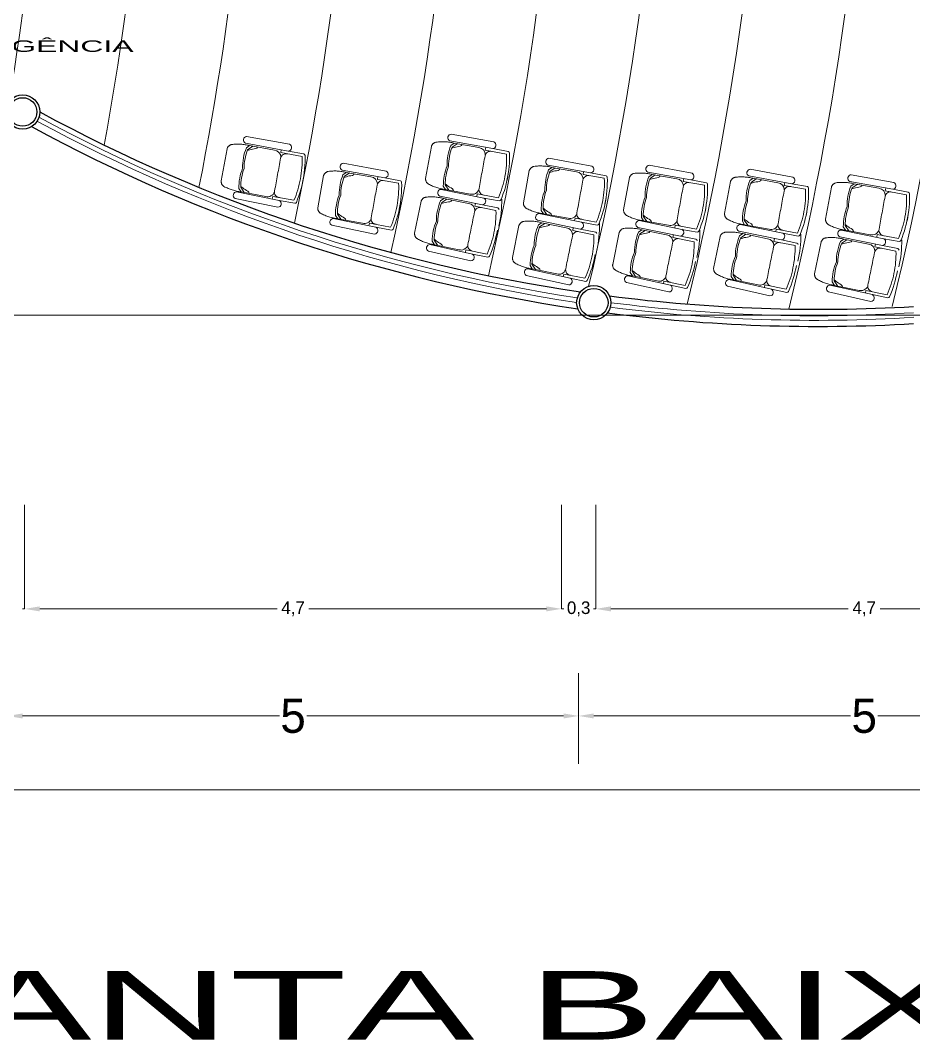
# Model space of a CAD drawing. Header units: millimetres. Extents: x 78.3 to 128, y 45 to 95.8.
# Drawn here: x 87.98 to 95.79, y 74.74 to 83.68 of the extents above; entities that cross this region are included whole.
import ezdxf

# ---------------------------------------------------------------- set-up
doc = ezdxf.new("R2010")
doc.units = ezdxf.units.MM
doc.header["$LTSCALE"] = 0.025
doc.linetypes.add('DASHED', pattern=[19.05, 12.7, -6.35])
for name, color, linetype, lineweight in [('EJES', 7, 'Continuous', 0), ('MURO CARGA', 6, 'Continuous', 50), ('MURO DIVISORIO', 2, 'Continuous', 25), ('NOMBRES', 54, 'Continuous', 30), ('PISOS', 3, 'Continuous', 18), ('ventana', 4, 'Continuous', 15)]:
    doc.layers.add(name, color=color, linetype=linetype, lineweight=lineweight)
doc.styles.add('EST2', font='arial.ttf', dxfattribs={"width": 2, "height": 0.2})

msp = doc.modelspace()

# ---------------------------------------------------------------- linework, layer by layer
at = {"lineweight": 15}
for p, q in [((90.3315, 82.5925), (89.9563, 82.6613)), ((92.1212, 82.6137), (91.7461, 82.6824)), ((90.321, 82.5334), (89.9457, 82.6022)), ((89.9823, 82.5818), (89.9535, 82.5612)), ((90.0097, 82.5768), (89.9651, 82.545)), ((90.1987, 82.5422), (89.9823, 82.5818)), ((92.1107, 82.5546), (91.7355, 82.6234)), ((91.7721, 82.603), (91.7432, 82.5824)), ((91.7994, 82.598), (91.7548, 82.5661)), ((91.9885, 82.5633), (91.7721, 82.603)), ((92.0449, 82.5412), (92.0494, 82.5658)), ((90.2552, 82.5201), (90.2597, 82.5447)), ((91.1772, 82.3576), (90.8021, 82.4264)), ((92.9673, 82.3423), (92.592, 82.4111)), ((92.6286, 82.3908), (92.5997, 82.3702)), ((92.9777, 82.4014), (92.6026, 82.4702)), ((92.656, 82.3857), (92.6114, 82.3539)), ((92.845, 82.3511), (92.6286, 82.3908)), ((93.8548, 82.3398), (93.4797, 82.4085)), ((91.1667, 82.2985), (90.7915, 82.3673)), ((90.828, 82.3469), (90.7992, 82.3263)), ((90.8554, 82.3419), (90.8108, 82.3101)), ((91.0445, 82.3073), (90.828, 82.3469)), ((91.1009, 82.2852), (91.1054, 82.3098)), ((92.9014, 82.329), (92.9059, 82.3536)), ((93.8443, 82.2807), (93.4691, 82.3495)), ((93.5057, 82.3291), (93.4768, 82.3085)), ((93.533, 82.3241), (93.4884, 82.2923)), ((93.7221, 82.2895), (93.5057, 82.3291)), ((94.7283, 82.2465), (94.353, 82.3153)), ((94.3896, 82.2949), (94.3608, 82.2743)), ((94.7387, 82.3056), (94.3636, 82.3743)), ((94.606, 82.2552), (94.3896, 82.2949)), ((95.6227, 82.2576), (95.2476, 82.3264)), ((89.9078, 82.1755), (89.8882, 82.205)), ((89.9352, 82.1704), (89.9048, 82.216)), ((91.6976, 82.1966), (91.6779, 82.2261)), ((91.725, 82.1916), (91.6946, 82.2372)), ((93.7785, 82.2674), (93.783, 82.292)), ((94.417, 82.2899), (94.3724, 82.258)), ((94.6624, 82.2331), (94.6669, 82.2577)), ((95.6122, 82.1986), (95.2369, 82.2673)), ((95.2735, 82.247), (95.2447, 82.2264)), ((95.3009, 82.242), (95.2563, 82.2101)), ((95.4899, 82.2073), (95.2735, 82.247)), ((95.5464, 82.1852), (95.5509, 82.2098)), ((90.2303, 82.0417), (89.8565, 82.1181)), ((90.2419, 82.1006), (89.8683, 82.1769)), ((90.1243, 82.1358), (89.9078, 82.1755)), ((90.1805, 82.1129), (90.1849, 82.1365)), ((92.02, 82.0629), (91.6462, 82.1392)), ((91.6824, 82.1181), (91.6531, 82.0981)), ((92.0317, 82.1218), (91.658, 82.198)), ((91.898, 82.0741), (91.6824, 82.1181)), ((91.914, 82.157), (91.6976, 82.1966)), ((91.9703, 82.134), (91.9746, 82.1576)), ((91.7097, 82.1126), (91.6644, 82.0816)), ((91.9539, 82.0509), (91.9589, 82.0754)), ((92.5815, 81.9794), (92.5511, 82.025)), ((91.0877, 81.8657), (90.714, 81.942)), ((90.7536, 81.9406), (90.7339, 81.9701)), ((90.781, 81.9355), (90.7506, 81.9811)), ((90.97, 81.9009), (90.7536, 81.9406)), ((92.8882, 81.9095), (92.5145, 81.9858)), ((92.5541, 81.9844), (92.5345, 82.0139)), ((92.7705, 81.9447), (92.5541, 81.9844)), ((92.8268, 81.9218), (92.8311, 81.9454)), ((93.4312, 81.9228), (93.4115, 81.9522)), ((93.4586, 81.9177), (93.4282, 81.9633)), ((91.076, 81.8068), (90.7022, 81.8832)), ((91.0263, 81.878), (91.0306, 81.9016)), ((92.8765, 81.8507), (92.5027, 81.927)), ((92.5389, 81.9059), (92.5097, 81.8859)), ((92.5662, 81.9003), (92.521, 81.8694)), ((92.7545, 81.8619), (92.5389, 81.9059)), ((92.8105, 81.8386), (92.8155, 81.8631)), ((93.7536, 81.789), (93.3798, 81.8653)), ((93.7653, 81.8479), (93.3916, 81.9242)), ((93.6476, 81.8831), (93.4312, 81.9228)), ((93.7039, 81.8602), (93.7082, 81.8838)), ((94.6492, 81.8137), (94.2756, 81.8899)), ((94.3151, 81.8885), (94.2955, 81.918)), ((94.3425, 81.8835), (94.3121, 81.9291)), ((94.5315, 81.8489), (94.3151, 81.8885)), ((94.5878, 81.8259), (94.5921, 81.8495)), ((95.199, 81.8406), (95.1794, 81.8701)), ((95.2264, 81.8356), (95.196, 81.8812)), ((93.416, 81.8443), (93.3867, 81.8242)), ((93.4433, 81.8387), (93.398, 81.8077)), ((93.6316, 81.8002), (93.416, 81.8443)), ((93.6875, 81.777), (93.6925, 81.8015)), ((94.6376, 81.7548), (94.2637, 81.8311)), ((94.2999, 81.81), (94.2707, 81.79)), ((94.3272, 81.8045), (94.282, 81.7735)), ((94.5155, 81.766), (94.2999, 81.81)), ((94.5715, 81.7428), (94.5765, 81.7673)), ((95.5215, 81.7069), (95.1477, 81.7832)), ((95.1838, 81.7621), (95.1546, 81.7421)), ((95.5331, 81.7657), (95.1595, 81.842)), ((95.2111, 81.7565), (95.1659, 81.7256)), ((95.3994, 81.7181), (95.1838, 81.7621)), ((95.4155, 81.8009), (95.199, 81.8406)), ((95.4717, 81.778), (95.4761, 81.8016)), ((91.9323, 81.6318), (91.5602, 81.7155)), ((91.5997, 81.7133), (91.5807, 81.7432)), ((91.627, 81.7078), (91.5975, 81.754)), ((91.8153, 81.6693), (91.5997, 81.7133)), ((91.8711, 81.6453), (91.8759, 81.6688)), ((95.4554, 81.6948), (95.4604, 81.7193)), ((91.9194, 81.5731), (91.5472, 81.657)), ((92.7888, 81.4195), (92.4167, 81.5033)), ((92.4563, 81.5011), (92.4372, 81.531)), ((92.4835, 81.4955), (92.4541, 81.5417)), ((92.6719, 81.4571), (92.4563, 81.5011)), ((92.7759, 81.3609), (92.4038, 81.4447)), ((92.7277, 81.433), (92.7325, 81.4565)), ((93.6659, 81.3579), (93.2938, 81.4417)), ((93.3333, 81.4395), (93.3143, 81.4693)), ((93.3606, 81.4339), (93.3311, 81.4801)), ((93.5489, 81.3955), (93.3333, 81.4395)), ((94.5498, 81.3236), (94.1777, 81.4074)), ((94.2173, 81.4052), (94.1982, 81.4351)), ((94.2446, 81.3997), (94.2151, 81.4459)), ((94.4329, 81.3612), (94.2173, 81.4052)), ((93.653, 81.2993), (93.2808, 81.3831)), ((93.6047, 81.3714), (93.6095, 81.3949)), ((94.537, 81.265), (94.1648, 81.3489)), ((94.4887, 81.3372), (94.4935, 81.3607)), ((95.4337, 81.2757), (95.0617, 81.3595)), ((95.1012, 81.3573), (95.0821, 81.3872)), ((95.1285, 81.3517), (95.099, 81.3979)), ((95.3168, 81.3133), (95.1012, 81.3573)), ((95.3726, 81.2892), (95.3774, 81.3127)), ((95.4209, 81.2171), (95.0487, 81.3009))]:
    msp.add_line(p, q, dxfattribs=at)
at = {"linetype": 'DASHED', "lineweight": 15}
for p, q in [((91.5225, 82.2935), (91.574, 82.5745)), ((89.7328, 82.2723), (89.7843, 82.5534)), ((90.5785, 82.0374), (90.63, 82.3185)), ((92.379, 82.0812), (92.4306, 82.3623)), ((93.2561, 82.0196), (93.3076, 82.3007)), ((94.1401, 81.9854), (94.1916, 82.2664)), ((95.024, 81.9374), (95.0755, 82.2185)), ((91.4267, 81.8137), (91.4838, 82.0937)), ((92.2832, 81.6014), (92.3403, 81.8814)), ((93.1603, 81.5398), (93.2174, 81.8198)), ((94.0442, 81.5056), (94.1014, 81.7855)), ((94.9281, 81.4577), (94.9853, 81.7376))]:
    msp.add_line(p, q, dxfattribs=at)
for points in [[(89.9823, 82.5818, 0.09218), (89.825, 82.5904, 0.273589), (89.7843, 82.5534, 0.273589)], [(91.7721, 82.603, 0.09218), (91.6148, 82.6116, 0.273589), (91.574, 82.5745, 0.273589)], [(92.6286, 82.3908, 0.09218), (92.4713, 82.3993, 0.273589), (92.4306, 82.3623, 0.273589)], [(90.828, 82.3469, 0.09218), (90.6708, 82.3555, 0.273589), (90.63, 82.3185, 0.273589)], [(91.6976, 82.1966, -0.09218), (91.5475, 82.2444, -0.273589), (91.5225, 82.2935, -0.273589)], [(93.5057, 82.3291, 0.09218), (93.3484, 82.3377, 0.273589), (93.3076, 82.3007, 0.273589)], [(94.3896, 82.2949, 0.09218), (94.2323, 82.3035, 0.273589), (94.1916, 82.2664, 0.273589)], [(89.9078, 82.1755, -0.09218), (89.7578, 82.2232, -0.273589), (89.7328, 82.2723, -0.273589)], [(95.2735, 82.247, 0.09218), (95.1163, 82.2555, 0.273589), (95.0755, 82.2185, 0.273589)], [(91.6824, 82.1181, 0.09218), (91.5253, 82.1298, 0.273589), (91.4838, 82.0937, 0.273589)], [(90.7536, 81.9406, -0.09218), (90.6035, 81.9883, -0.273589), (90.5785, 82.0374, -0.273589)], [(92.5541, 81.9844, -0.09218), (92.404, 82.0322, -0.273589), (92.379, 82.0812, -0.273589)], [(93.4312, 81.9228, -0.09218), (93.2811, 81.9705, -0.273589), (93.2561, 82.0196, -0.273589)], [(94.3151, 81.8885, -0.09218), (94.165, 81.9363, -0.273589), (94.1401, 81.9854, -0.273589)], [(95.199, 81.8406, -0.09218), (95.049, 81.8884, -0.273589), (95.024, 81.9374, -0.273589)], [(92.5389, 81.9059, 0.09218), (92.3818, 81.9176, 0.273589), (92.3403, 81.8814, 0.273589)], [(93.416, 81.8443, 0.09218), (93.2589, 81.856, 0.273589), (93.2174, 81.8198, 0.273589)], [(91.5997, 81.7133, -0.09218), (91.4507, 81.7641, -0.273589), (91.4267, 81.8137, -0.273589)], [(94.2999, 81.81, 0.09218), (94.1429, 81.8217, 0.273589), (94.1014, 81.7855, 0.273589)], [(95.1838, 81.7621, 0.09218), (95.0268, 81.7738, 0.273589), (94.9853, 81.7376, 0.273589)], [(92.4563, 81.5011, -0.09218), (92.3072, 81.5519, -0.273589), (92.2832, 81.6014, -0.273589)], [(93.3333, 81.4395, -0.09218), (93.1843, 81.4902, -0.273589), (93.1603, 81.5398, -0.273589)], [(94.2173, 81.4052, -0.09218), (94.0682, 81.456, -0.273589), (94.0442, 81.5056, -0.273589)], [(95.1012, 81.3573, -0.09218), (94.9521, 81.4081, -0.273589), (94.9281, 81.4577, -0.273589)]]:
    msp.add_lwpolyline(points, format="xyb", dxfattribs=at)
at = {"lineweight": 15}
for points in [[(89.9535, 82.5612, 0.099555), (89.9208, 82.3831, 0.500475)], [(91.7432, 82.5824, 0.099555), (91.7106, 82.4043, 0.500475)], [(91.7548, 82.5661, 0.093035), (91.7236, 82.4019, 0.093035)], [(92.0453, 82.5009, 0.38944), (91.9885, 82.5633, -0.177299)], [(89.9651, 82.545, 0.093035), (89.9339, 82.3807, 0.093035)], [(90.2555, 82.4797, 0.38944), (90.1987, 82.5422, -0.177299)], [(90.3128, 82.5087, 0.450517), (90.2539, 82.4706, 0.003626), (90.2271, 82.327, 0.003626)], [(90.4408, 82.4861, -0.059139), (90.4271, 82.2903, -0.059139)], [(90.4671, 82.4958, -0.060987), (90.446, 82.2581, -0.060987)], [(90.4671, 82.4958, 0.288243), (90.457, 82.5085, 0.288243)], [(92.1026, 82.5298, 0.450517), (92.0436, 82.4917, 0.003626), (92.0168, 82.3481, 0.003626)], [(92.2305, 82.5072, -0.059139), (92.2169, 82.3115, -0.059139)], [(92.2568, 82.5169, -0.060987), (92.2358, 82.2793, -0.060987)], [(92.2568, 82.5169, 0.288243), (92.2468, 82.5297, 0.288243)], [(89.8882, 82.205, -0.099555), (89.9208, 82.3831, -0.500475)], [(91.6779, 82.2261, -0.099555), (91.7106, 82.4043, -0.500475)], [(91.6946, 82.2372, -0.093035), (91.7236, 82.4019, -0.093035)], [(89.9048, 82.216, -0.093035), (89.9339, 82.3807, -0.093035)], [(90.2428, 82.1267, -0.450517), (90.2012, 82.1832, -0.003626), (90.2271, 82.327, -0.003626)], [(90.3916, 82.084, 0.060987), (90.4562, 82.3137, 0.060987)], [(90.7992, 82.3263, 0.099555), (90.7666, 82.1482, 0.500475)], [(90.8108, 82.3101, 0.093035), (90.7796, 82.1458, 0.093035)], [(91.1013, 82.2448, 0.38944), (91.0445, 82.3073, -0.177299)], [(92.0326, 82.1479, -0.450517), (91.991, 82.2044, -0.003626), (92.0168, 82.3481, -0.003626)], [(92.1602, 82.1236, 0.059139), (92.2169, 82.3115, 0.059139)], [(92.1814, 82.1052, 0.060987), (92.246, 82.3349, 0.060987)], [(92.5997, 82.3702, 0.099555), (92.5671, 82.192, 0.500475)], [(92.6114, 82.3539, 0.093035), (92.5802, 82.1896, 0.093035)], [(92.9018, 82.2886, 0.38944), (92.845, 82.3511, -0.177299)], [(92.9591, 82.3176, 0.450517), (92.9001, 82.2795, 0.003626), (92.8733, 82.1359, 0.003626)], [(93.0871, 82.295, -0.059139), (93.0734, 82.0992, -0.059139)], [(93.1133, 82.3047, -0.060987), (93.0923, 82.067, -0.060987)], [(93.1133, 82.3047, 0.288243), (93.1033, 82.3174, 0.288243)], [(93.4768, 82.3085, 0.099555), (93.4442, 82.1304, 0.500475)], [(90.3705, 82.1024, 0.059139), (90.4271, 82.2903, 0.059139)], [(91.1586, 82.2738, 0.450517), (91.0996, 82.2357, 0.003626), (91.0728, 82.0921, 0.003626)], [(91.2865, 82.2512, -0.059139), (91.2729, 82.0554, -0.059139)], [(91.3128, 82.2609, -0.060987), (91.2918, 82.0232, -0.060987)], [(91.3128, 82.2609, 0.288243), (91.3028, 82.2736, 0.288243)], [(93.4884, 82.2923, 0.093035), (93.4572, 82.128, 0.093035)], [(93.7789, 82.227, 0.38944), (93.7221, 82.2895, -0.177299)], [(93.8362, 82.2559, 0.450517), (93.7772, 82.2179, 0.003626), (93.7504, 82.0743, 0.003626)], [(93.9641, 82.2334, -0.059139), (93.9505, 82.0376, -0.059139)], [(93.9904, 82.2431, -0.060987), (93.9694, 82.0054, -0.060987)], [(93.9904, 82.2431, 0.288243), (93.9804, 82.2558, 0.288243)], [(94.3608, 82.2743, 0.099555), (94.3281, 82.0962, 0.500475)], [(94.3724, 82.258, 0.093035), (94.3412, 82.0938, 0.093035)], [(94.6628, 82.1928, 0.38944), (94.606, 82.2552, -0.177299)], [(94.7201, 82.2217, 0.450517), (94.6611, 82.1836, 0.003626), (94.6343, 82.04, 0.003626)], [(94.8743, 82.2088, -0.060987), (94.8533, 81.9712, -0.060987)], [(94.8743, 82.2088, 0.288243), (94.8643, 82.2216, 0.288243)], [(95.2447, 82.2264, 0.099555), (95.212, 82.0482, 0.500475)], [(95.2563, 82.2101, 0.093035), (95.2251, 82.0458, 0.093035)], [(95.5468, 82.1448, 0.38944), (95.4899, 82.2073, -0.177299)], [(90.1995, 82.1741, -0.38944), (90.1243, 82.1358, 0.177299)], [(90.7339, 81.9701, -0.099555), (90.7666, 82.1482, -0.500475)], [(90.7506, 81.9811, -0.093035), (90.7796, 82.1458, -0.093035)], [(91.9893, 82.1952, -0.38944), (91.914, 82.157, 0.177299)], [(92.5345, 82.0139, -0.099555), (92.5671, 82.192, -0.500475)], [(92.5511, 82.025, -0.093035), (92.5802, 82.1896, -0.093035)], [(92.8891, 81.9356, -0.450517), (92.8475, 81.9921, -0.003626), (92.8733, 82.1359, -0.003626)], [(93.0379, 81.893, 0.060987), (93.1025, 82.1226, 0.060987)], [(93.4115, 81.9522, -0.099555), (93.4442, 82.1304, -0.500475)], [(93.4282, 81.9633, -0.093035), (93.4572, 82.128, -0.093035)], [(94.8481, 82.1991, -0.059139), (94.8344, 82.0034, -0.059139)], [(95.604, 82.1738, 0.450517), (95.5451, 82.1357, 0.003626), (95.5183, 81.9921, 0.003626)], [(95.732, 82.1512, -0.059139), (95.7184, 81.9554, -0.059139)], [(95.7583, 82.1609, -0.060987), (95.7372, 81.9233, -0.060987)], [(95.7583, 82.1609, 0.288243), (95.7482, 82.1736, 0.288243)], [(90.3916, 82.084, -0.288243), (90.3777, 82.0757, -0.288243)], [(91.0886, 81.8918, -0.450517), (91.047, 81.9483, -0.003626), (91.0728, 82.0921, -0.003626)], [(91.2162, 81.8675, 0.059139), (91.2729, 82.0554, 0.059139)], [(91.2374, 81.8491, 0.060987), (91.3019, 82.0788, 0.060987)], [(91.6531, 82.0981, 0.099555), (91.6169, 81.9207, 0.500475)], [(91.6644, 82.0816, 0.093035), (91.6299, 81.918, 0.093035)], [(91.9535, 82.0105, 0.38944), (91.898, 82.0741, -0.177299)], [(92.0114, 82.0383, 0.450517), (91.9516, 82.0014, 0.003626), (91.922, 81.8584, 0.003626)], [(92.1653, 82.0223, 0.288243), (92.1555, 82.0352, 0.288243)], [(92.1895, 82.113, -0.060987), (92.1637, 81.8759, -0.060987)], [(92.1814, 82.1052, -0.288243), (92.1675, 82.0969, -0.288243)], [(93.0168, 81.9114, 0.059139), (93.0734, 82.0992, 0.059139)], [(93.7662, 81.874, -0.450517), (93.7246, 81.9305, -0.003626), (93.7504, 82.0743, -0.003626)], [(93.8938, 81.8497, 0.059139), (93.9505, 82.0376, 0.059139)], [(93.915, 81.8313, 0.060987), (93.9796, 82.061, 0.060987)], [(94.2955, 81.918, -0.099555), (94.3281, 82.0962, -0.500475)], [(94.3121, 81.9291, -0.093035), (94.3412, 82.0938, -0.093035)], [(94.6501, 81.8398, -0.450517), (94.6085, 81.8963, -0.003626), (94.6343, 82.04, -0.003626)], [(94.7989, 81.7971, 0.060987), (94.8635, 82.0268, 0.060987)], [(95.1794, 81.8701, -0.099555), (95.212, 82.0482, -0.500475)], [(95.196, 81.8812, -0.093035), (95.2251, 82.0458, -0.093035)], [(91.0453, 81.9392, -0.38944), (90.97, 81.9009, 0.177299)], [(92.1388, 82.0131, -0.059139), (92.1213, 81.8177, -0.059139)], [(92.8458, 81.983, -0.38944), (92.7705, 81.9447, 0.177299)], [(94.7778, 81.8155, 0.059139), (94.8344, 82.0034, 0.059139)], [(95.534, 81.7918, -0.450517), (95.4924, 81.8484, -0.003626), (95.5183, 81.9921, -0.003626)], [(95.6617, 81.7676, 0.059139), (95.7184, 81.9554, 0.059139)], [(95.6828, 81.7492, 0.060987), (95.7474, 81.9788, 0.060987)], [(91.2374, 81.8491, -0.288243), (91.2235, 81.8408, -0.288243)], [(91.5807, 81.7432, -0.099555), (91.6169, 81.9207, -0.500475)], [(91.5975, 81.754, -0.093035), (91.6299, 81.918, -0.093035)], [(91.9337, 81.6578, -0.450517), (91.8932, 81.7152, -0.003626), (91.922, 81.8584, -0.003626)], [(92.5097, 81.8859, 0.099555), (92.4734, 81.7084, 0.500475)], [(92.521, 81.8694, 0.093035), (92.4864, 81.7058, 0.093035)], [(92.81, 81.7983, 0.38944), (92.7545, 81.8619, -0.177299)], [(93.046, 81.9008, -0.060987), (93.0202, 81.6636, -0.060987)], [(93.0379, 81.893, -0.288243), (93.024, 81.8846, -0.288243)], [(93.7229, 81.9214, -0.38944), (93.6476, 81.8831, 0.177299)], [(94.6068, 81.8871, -0.38944), (94.5315, 81.8489, 0.177299)], [(92.0608, 81.631, 0.059139), (92.1213, 81.8177, 0.059139)], [(92.0816, 81.6122, 0.060987), (92.1508, 81.8405, 0.060987)], [(92.8679, 81.826, 0.450517), (92.8082, 81.7892, 0.003626), (92.7785, 81.6461, 0.003626)], [(92.9954, 81.8009, -0.059139), (92.9778, 81.6054, -0.059139)], [(93.0218, 81.8101, 0.288243), (93.0121, 81.823, 0.288243)], [(93.3867, 81.8242, 0.099555), (93.3505, 81.6468, 0.500475)], [(93.398, 81.8077, 0.093035), (93.3635, 81.6441, 0.093035)], [(93.6871, 81.7367, 0.38944), (93.6316, 81.8002, -0.177299)], [(93.745, 81.7644, 0.450517), (93.6852, 81.7275, 0.003626), (93.6556, 81.5845, 0.003626)], [(93.8989, 81.7485, 0.288243), (93.8891, 81.7614, 0.288243)], [(93.9231, 81.8392, -0.060987), (93.8973, 81.602, -0.060987)], [(93.915, 81.8313, -0.288243), (93.9011, 81.823, -0.288243)], [(94.2707, 81.79, 0.099555), (94.2344, 81.6126, 0.500475)], [(94.282, 81.7735, 0.093035), (94.2474, 81.6099, 0.093035)], [(94.571, 81.7024, 0.38944), (94.5155, 81.766, -0.177299)], [(94.807, 81.8049, -0.060987), (94.7812, 81.5677, -0.060987)], [(94.7989, 81.7971, -0.288243), (94.785, 81.7888, -0.288243)], [(95.4907, 81.8392, -0.38944), (95.4155, 81.8009, 0.177299)], [(95.691, 81.757, -0.060987), (95.6651, 81.5198, -0.060987)], [(91.8914, 81.7061, -0.38944), (91.8153, 81.6693, 0.177299)], [(92.4372, 81.531, -0.099555), (92.4734, 81.7084, -0.500475)], [(92.4541, 81.5417, -0.093035), (92.4864, 81.7058, -0.093035)], [(93.8724, 81.7393, -0.059139), (93.8549, 81.5438, -0.059139)], [(94.6289, 81.7302, 0.450517), (94.5692, 81.6933, 0.003626), (94.5395, 81.5503, 0.003626)], [(94.7564, 81.705, -0.059139), (94.7388, 81.5096, -0.059139)], [(94.7828, 81.7142, 0.288243), (94.7731, 81.7271, 0.288243)], [(95.1546, 81.7421, 0.099555), (95.1184, 81.5646, 0.500475)], [(95.1659, 81.7256, 0.093035), (95.1314, 81.562, 0.093035)], [(95.455, 81.6545, 0.38944), (95.3994, 81.7181, -0.177299)], [(95.5128, 81.6823, 0.450517), (95.4531, 81.6454, 0.003626), (95.4234, 81.5024, 0.003626)], [(95.6668, 81.6663, 0.288243), (95.657, 81.6792, 0.288243)], [(95.6828, 81.7492, -0.288243), (95.6689, 81.7408, -0.288243)], [(92.0816, 81.6122, -0.288243), (92.0675, 81.6041, -0.288243)], [(92.7902, 81.4456, -0.450517), (92.7497, 81.5029, -0.003626), (92.7785, 81.6461, -0.003626)], [(92.9174, 81.4188, 0.059139), (92.9778, 81.6054, 0.059139)], [(92.9381, 81.3999, 0.060987), (93.0073, 81.6283, 0.060987)], [(93.3143, 81.4693, -0.099555), (93.3505, 81.6468, -0.500475)], [(93.3311, 81.4801, -0.093035), (93.3635, 81.6441, -0.093035)], [(93.6673, 81.384, -0.450517), (93.6268, 81.4413, -0.003626), (93.6556, 81.5845, -0.003626)], [(94.1982, 81.4351, -0.099555), (94.2344, 81.6126, -0.500475)], [(94.2151, 81.4459, -0.093035), (94.2474, 81.6099, -0.093035)], [(95.6403, 81.6571, -0.059139), (95.6227, 81.4617, -0.059139)], [(92.7479, 81.4938, -0.38944), (92.6719, 81.4571, 0.177299)], [(93.7944, 81.3571, 0.059139), (93.8549, 81.5438, 0.059139)], [(93.8152, 81.3383, 0.060987), (93.8844, 81.5666, 0.060987)], [(94.5512, 81.3497, -0.450517), (94.5107, 81.4071, -0.003626), (94.5395, 81.5503, -0.003626)], [(94.6784, 81.3229, 0.059139), (94.7388, 81.5096, 0.059139)], [(94.6991, 81.3041, 0.060987), (94.7683, 81.5324, 0.060987)], [(95.0821, 81.3872, -0.099555), (95.1184, 81.5646, -0.500475)], [(95.099, 81.3979, -0.093035), (95.1314, 81.562, -0.093035)], [(95.4352, 81.3018, -0.450517), (95.3947, 81.3591, -0.003626), (95.4234, 81.5024, -0.003626)], [(92.9381, 81.3999, -0.288243), (92.924, 81.3919, -0.288243)], [(93.625, 81.4322, -0.38944), (93.5489, 81.3955, 0.177299)], [(95.5623, 81.275, 0.059139), (95.6227, 81.4617, 0.059139)], [(95.583, 81.2561, 0.060987), (95.6522, 81.4845, 0.060987)], [(93.8152, 81.3383, -0.288243), (93.8011, 81.3303, -0.288243)], [(94.5089, 81.398, -0.38944), (94.4329, 81.3612, 0.177299)], [(95.3928, 81.35, -0.38944), (95.3168, 81.3133, 0.177299)], [(94.6991, 81.3041, -0.288243), (94.6851, 81.296, -0.288243)], [(95.583, 81.2561, -0.288243), (95.569, 81.2481, -0.288243)]]:
    msp.add_lwpolyline(points, format="xyb", dxfattribs=at)
for points in [[(90.2552, 82.5201), (90.4408, 82.4861)], [(90.321, 82.5334), (90.457, 82.5085)], [(92.0449, 82.5412), (92.2305, 82.5072)], [(92.1107, 82.5546), (92.2468, 82.5297)], [(91.1667, 82.2985), (91.3028, 82.2736)], [(92.9014, 82.329), (93.0871, 82.295)], [(92.9673, 82.3423), (93.1033, 82.3174)], [(91.1009, 82.2852), (91.2865, 82.2512)], [(93.7785, 82.2674), (93.9641, 82.2334)], [(93.8443, 82.2807), (93.9804, 82.2558)], [(94.6624, 82.2331), (94.8481, 82.1991)], [(94.7283, 82.2465), (94.8643, 82.2216)], [(90.1849, 82.1365), (90.3705, 82.1024)], [(91.9746, 82.1576), (92.1602, 82.1236)], [(92.0314, 82.1218), (92.1675, 82.0969)], [(95.5464, 82.1852), (95.732, 82.1512)], [(95.6122, 82.1986), (95.7482, 82.1736)], [(90.2417, 82.1006), (90.3777, 82.0757)], [(91.9539, 82.0509), (92.1388, 82.0131)], [(92.02, 82.0629), (92.1555, 82.0352)], [(92.8311, 81.9454), (93.0168, 81.9114)], [(91.0306, 81.9016), (91.2162, 81.8675)], [(91.0874, 81.8657), (91.2235, 81.8408)], [(92.8765, 81.8507), (93.0121, 81.823)], [(92.888, 81.9096), (93.024, 81.8846)], [(93.7082, 81.8838), (93.8938, 81.8497)], [(93.765, 81.8479), (93.9011, 81.823)], [(94.5921, 81.8495), (94.7778, 81.8155)], [(92.8105, 81.8386), (92.9954, 81.8009)], [(93.6875, 81.777), (93.8724, 81.7393)], [(93.7536, 81.789), (93.8891, 81.7614)], [(94.649, 81.8137), (94.785, 81.7888)], [(95.4761, 81.8016), (95.6617, 81.7676)], [(95.5329, 81.7658), (95.6689, 81.7408)], [(91.8759, 81.6688), (92.0608, 81.631)], [(94.5715, 81.7428), (94.7564, 81.705)], [(94.6376, 81.7548), (94.7731, 81.7271)], [(95.4554, 81.6948), (95.6403, 81.6571)], [(95.5215, 81.7069), (95.657, 81.6792)], [(91.932, 81.6318), (92.0675, 81.6041)], [(92.7325, 81.4565), (92.9174, 81.4188)], [(92.7885, 81.4195), (92.924, 81.3919)], [(93.6095, 81.3949), (93.7944, 81.3571)], [(93.6656, 81.3579), (93.8011, 81.3303)], [(94.4935, 81.3607), (94.6784, 81.3229)], [(94.5495, 81.3237), (94.6851, 81.296)], [(95.3774, 81.3127), (95.5623, 81.275)], [(95.4335, 81.2758), (95.569, 81.2481)]]:
    msp.add_lwpolyline(points, dxfattribs=at)
at = {"color": 3}
for centre, radius in [((87.995, 82.8759), 0.15), ((87.995, 82.8759), 0.125), ((92.995, 81.2054), 0.15), ((92.995, 81.2054), 0.125)]:
    msp.add_circle(centre, radius, dxfattribs=at)
at = {"lineweight": 15}
for centre, start, end in [((89.9593, 82.6302), 94.98197, 244.08637), ((91.7491, 82.6514), 94.98197, 244.08637), ((90.3179, 82.5644), 275.13219, 64.23659), ((92.1077, 82.5856), 275.13219, 64.23659), ((90.8051, 82.3953), 94.98197, 244.08637), ((92.6056, 82.4391), 94.98197, 244.08637), ((92.9642, 82.3734), 275.13219, 64.23659), ((93.4827, 82.3775), 94.98197, 244.08637), ((91.1637, 82.3295), 275.13219, 64.23659), ((93.8413, 82.3117), 275.13219, 64.23659), ((94.3666, 82.3433), 94.98197, 244.08637), ((94.7252, 82.2775), 275.13219, 64.23659), ((95.2506, 82.2954), 94.98197, 244.08637), ((95.6091, 82.2296), 275.13219, 64.23659), ((89.8706, 82.1458), 93.82813, 242.93253), ((91.6604, 82.167), 93.82813, 242.93253), ((92.0176, 82.094), 273.97835, 63.08274), ((90.2278, 82.0728), 273.97835, 63.08274), ((90.7164, 81.9109), 93.82813, 242.93253), ((92.5169, 81.9547), 93.82813, 242.93253), ((91.0736, 81.8379), 273.97835, 63.08274), ((92.8741, 81.8817), 273.97835, 63.08274), ((93.394, 81.8931), 93.82813, 242.93253), ((93.7512, 81.8201), 273.97835, 63.08274), ((94.2779, 81.8589), 93.82813, 242.93253), ((94.6351, 81.7859), 273.97835, 63.08274), ((95.1619, 81.8109), 93.82813, 242.93253), ((95.519, 81.7379), 273.97835, 63.08274), ((91.562, 81.6844), 92.67428, 241.77868), ((91.9176, 81.6043), 272.8245, 61.9289), ((92.4185, 81.4722), 92.67428, 241.77868), ((92.7741, 81.392), 272.8245, 61.9289), ((93.2956, 81.4106), 92.67428, 241.77868), ((94.1795, 81.3763), 92.67428, 241.77868), ((93.6512, 81.3304), 272.8245, 61.9289), ((94.5351, 81.2961), 272.8245, 61.9289), ((95.0634, 81.3284), 92.67428, 241.77868), ((95.4191, 81.2482), 272.8245, 61.9289)]:
    msp.add_arc(centre, 0.0312, start, end, dxfattribs=at)
for points in [[(90.0524, 82.569), (90.047, 82.5531), (90.0119, 82.5543), (89.974, 82.5406), (89.9622, 82.5374)], [(91.8422, 82.5902), (91.8368, 82.5742), (91.8017, 82.5755), (91.7637, 82.5617), (91.752, 82.5586)], [(90.8982, 82.3341), (90.8928, 82.3182), (90.8577, 82.3194), (90.8197, 82.3057), (90.8079, 82.3025)], [(92.6987, 82.3779), (92.6933, 82.362), (92.6582, 82.3632), (92.6202, 82.3495), (92.6085, 82.3463)], [(93.5758, 82.3163), (93.5704, 82.3004), (93.5353, 82.3016), (93.4973, 82.2879), (93.4856, 82.2847)], [(89.9779, 82.1626), (89.9785, 82.1794), (89.9453, 82.1907), (89.9147, 82.217), (89.9048, 82.2241)], [(91.7677, 82.1838), (91.7683, 82.2006), (91.735, 82.2119), (91.7044, 82.2382), (91.6946, 82.2453)], [(94.4597, 82.2821), (94.4543, 82.2661), (94.4192, 82.2674), (94.3812, 82.2536), (94.3695, 82.2505)], [(95.3436, 82.2341), (95.3382, 82.2182), (95.3031, 82.2195), (95.2652, 82.2057), (95.2534, 82.2025)], [(91.7522, 82.1039), (91.7465, 82.0881), (91.7114, 82.09), (91.6732, 82.077), (91.6614, 82.0741)], [(92.6242, 81.9715), (92.6248, 81.9883), (92.5916, 81.9996), (92.5609, 82.0259), (92.5511, 82.0331)], [(90.8237, 81.9277), (90.8243, 81.9445), (90.791, 81.9558), (90.7604, 81.9821), (90.7505, 81.9892)], [(93.5013, 81.9099), (93.5019, 81.9267), (93.4686, 81.938), (93.438, 81.9643), (93.4282, 81.9714)], [(94.3852, 81.8757), (94.3858, 81.8925), (94.3526, 81.9037), (94.322, 81.9301), (94.3121, 81.9372)], [(92.6087, 81.8916), (92.603, 81.8758), (92.568, 81.8778), (92.5297, 81.8648), (92.5179, 81.8619)], [(95.2692, 81.8277), (95.2698, 81.8446), (95.2365, 81.8558), (95.2059, 81.8822), (95.196, 81.8893)], [(91.6696, 81.6991), (91.6705, 81.7159), (91.6375, 81.7278), (91.6074, 81.7547), (91.5977, 81.7621)], [(93.4858, 81.83), (93.4801, 81.8142), (93.445, 81.8162), (93.4068, 81.8032), (93.395, 81.8002)], [(94.3698, 81.7958), (94.364, 81.7799), (94.329, 81.7819), (94.2907, 81.7689), (94.2789, 81.766)], [(95.2537, 81.7478), (95.248, 81.732), (95.2129, 81.734), (95.1747, 81.721), (95.1629, 81.7181)], [(92.5261, 81.4868), (92.527, 81.5036), (92.494, 81.5155), (92.4639, 81.5425), (92.4542, 81.5498)], [(93.4032, 81.4252), (93.4041, 81.442), (93.3711, 81.4539), (93.341, 81.4809), (93.3313, 81.4882)], [(94.2871, 81.391), (94.288, 81.4078), (94.255, 81.4197), (94.2249, 81.4466), (94.2152, 81.454)], [(95.171, 81.343), (95.172, 81.3598), (95.1389, 81.3718), (95.1089, 81.3987), (95.0991, 81.406)]]:
    msp.add_open_spline(points, degree=3, knots=[0.37893339, 0.37893339, 0.37893339, 0.37893339, 0.42941299, 0.47201415, 0.47201415, 0.47201415, 0.47201415], dxfattribs=at)
at = {"layer": 'EJES', "color": 1, "lineweight": 13, "ltscale": 0.025}
msp.add_line((83.0275, 76.9383), (96.8875, 76.9383), dxfattribs=at)
at = {"layer": 'EJES', "color": 3, "linetype": 'Continuous'}
for centre, start, end in [((70.42, 87.0969), 346.23852, 13.70955), ((71.32, 87.0971), 346.29045, 13.70955), ((69.52, 87.0974), 346.34026, 13.65852), ((68.62, 87.0971), 346.70615, 13.4287), ((67.72, 87.0977), 346.92507, 13.07255), ((66.82, 87.0974), 347.40412, 12.59471), ((65.92, 87.0971), 348.00771, 11.99229), ((65.02, 87.0969), 348.73935, 11.26179), ((64.12, 87.0974), 349.60394, 10.39493), ((63.22, 87.0971), 350.61549, 9.38451)]:
    msp.add_arc(centre, 25, start, end, dxfattribs=at)
at = {"layer": 'MURO CARGA', "color": 1, "linetype": 'Continuous', "lineweight": 13, "ltscale": 0.025}
for p, q in [((88.0121, 79.4349), (88.0121, 78.5237)), ((88.0121, 79.4349), (88.0121, 78.5237)), ((92.7125, 79.4349), (92.7125, 78.5237)), ((92.7125, 79.4349), (92.7125, 78.5237)), ((93.0125, 79.4349), (93.0125, 78.5237)), ((93.0125, 79.4349), (93.0125, 78.5237)), ((88.0121, 78.5237), (87.993, 78.5237)), ((88.1446, 78.5237), (88.2771, 78.5237)), ((88.1446, 78.5237), (90.2226, 78.5237)), ((92.58, 78.5237), (90.502, 78.5237)), ((92.58, 78.5237), (92.4475, 78.5237)), ((92.7125, 78.5237), (92.732, 78.5237)), ((93.0125, 78.5237), (92.993, 78.5237)), ((93.145, 78.5237), (93.2775, 78.5237)), ((93.145, 78.5237), (95.2228, 78.5237)), ((97.58, 78.5237), (95.5022, 78.5237)), ((92.8625, 77.9609), (92.8625, 77.1664)), ((92.8625, 77.9609), (92.8625, 77.1664)), ((87.995, 77.5859), (90.2425, 77.5859)), ((92.73, 77.5859), (90.4825, 77.5859)), ((92.995, 77.5859), (95.2425, 77.5859)), ((97.73, 77.5859), (95.4825, 77.5859))]:
    msp.add_line(p, q, dxfattribs=at)
at = {"layer": 'MURO CARGA', "color": 1, "linetype": 'Continuous', "ltscale": 0.025}
for points in [[(88.1446, 78.5457), (88.1446, 78.5016), (88.0121, 78.5237)], [(88.1446, 78.5457), (88.1446, 78.5016), (88.0121, 78.5237)], [(92.58, 78.5457), (92.58, 78.5016), (92.7125, 78.5237)], [(92.58, 78.5457), (92.58, 78.5016), (92.7125, 78.5237)], [(93.145, 78.5457), (93.145, 78.5016), (93.0125, 78.5237)], [(93.145, 78.5457), (93.145, 78.5016), (93.0125, 78.5237)], [(87.995, 77.608), (87.995, 77.5639), (87.8625, 77.5859)], [(92.73, 77.608), (92.73, 77.5639), (92.8625, 77.5859)], [(92.995, 77.608), (92.995, 77.5639), (92.8625, 77.5859)]]:
    msp.add_solid(points, dxfattribs=at)
at = {"layer": 'MURO DIVISORIO'}
for centre, radius, start, end in [((94.9577, 95.4357), 14.2881, 241.5229, 261.63214), ((94.9597, 95.4266), 14.4287, 241.4904, 261.6113), ((94.9577, 95.4357), 14.2881, 262.66225, 273.35965), ((94.9597, 95.4266), 14.4287, 262.65735, 273.31889)]:
    msp.add_arc(centre, radius, start, end, dxfattribs=at)
at = {"layer": 'PISOS', "color": 1, "lineweight": 13, "ltscale": 0.025}
for q in [(78.3142, 81.0971), (80.0872, 81.0971)]:
    msp.add_line((97.895, 81.0971), q, dxfattribs=at)
at = {"layer": 'ventana'}
for centre, radius, start, end in [((95.0682, 95.649), 14.5722, 241.59986, 261.24723), ((95.052, 95.5829), 14.5444, 241.53671, 261.27199), ((94.9342, 95.0978), 14.0471, 262.66047, 273.51836), ((94.9342, 95.0978), 14.0071, 262.66134, 273.51836)]:
    msp.add_arc(centre, radius, start, end, dxfattribs=at)

# ---------------------------------------------------------------- texts
at = {"ltscale": 0.025, "style": 'EST2', "width": 2}
msp.add_text('PLANTA BAIXA PAV. SUPERIOR', height=0.6, dxfattribs=at).set_placement((85.4304, 74.7511))
at = {"layer": 'MURO CARGA', "color": 1, "linetype": 'Continuous', "ltscale": 0.025, "attachment_point": 5}
for s, insert, char_height in [('4,7', (90.3623, 78.5237), 0.1105), ('0,3', (92.8625, 78.5237), 0.1105), ('4,7', (95.3625, 78.5237), 0.1105), ('5', (90.3625, 77.5859), 0.3), ('5', (95.3625, 77.5859), 0.3)]:
    msp.add_mtext(s, dxfattribs=dict(at, insert=insert, char_height=char_height))
at = {"layer": 'NOMBRES', "color": 0, "ltscale": 0.025, "style": 'EST2', "width": 2}
msp.add_text('EMERGÊNCIA', height=0.1, dxfattribs=at).set_placement((87.0878, 83.4024))

doc.saveas('drawing.dxf')
